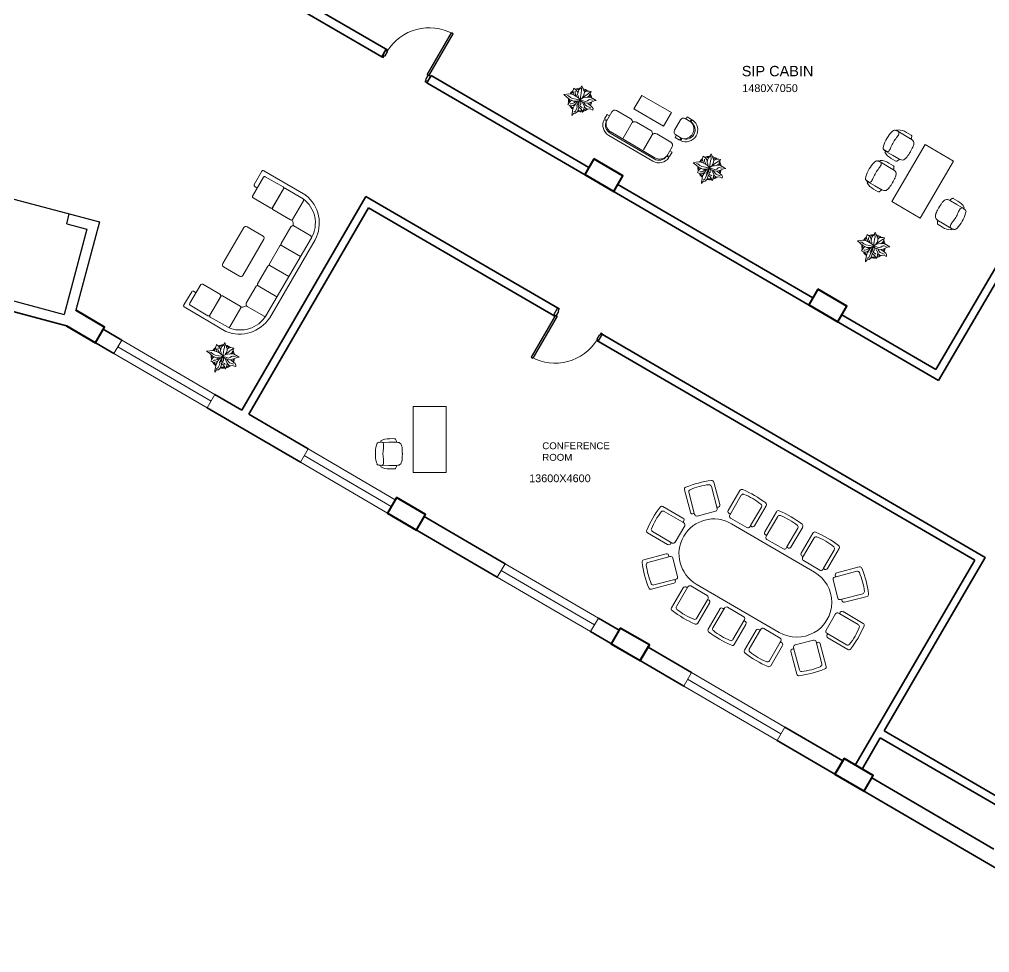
# Model space of a CAD drawing. Header units: millimetres. Extents: x 3079 to 579737, y 1565 to 1161826.
# Drawn here: x 116054 to 134780, y 308113 to 326115 of the extents above; entities that cross this region are included whole.
import ezdxf

# ---------------------------------------------------------------- set-up
doc = ezdxf.new("R2010")
doc.units = ezdxf.units.MM
for name, color, linetype, lineweight in [('1', 7, 'Continuous', 35), ('A_COL', 250, 'Continuous', 40), ('A_ELE1', 250, 'Continuous', 20), ('A_WIN-DOR', 250, 'Continuous', 30), ('IG-Area', 250, 'Continuous', 30), ('SILL', 251, 'Continuous', 18), ('WINDOW', 252, 'Continuous', 15)]:
    doc.layers.add(name, color=color, linetype=linetype, lineweight=lineweight)
doc.layers.add('FURNITURE', color=253, linetype='Continuous', lineweight=5, transparency=0.05)
doc.layers.add('TREES', color=72, linetype='Continuous', lineweight=5, transparency=0.05)
doc.styles.get("Standard").update_dxf_attribs({"font": 'arial.ttf'})

msp = doc.modelspace()

# ---------------------------------------------------------------- linework, layer by layer
for p, q in [((115568, 322748), (117597, 322209)), ((116966, 322170), (117017, 322363)), ((116966, 322170), (117352, 322067)), ((117597, 322209), (117143, 320503)), ((117352, 322067), (116915, 320424)), ((115176, 320887), (116915, 320424))]:
    msp.add_line(p, q)
at = {"layer": '1'}
for p, q in [((121019, 326575), (123052, 325394)), ((121406, 326545), (123163, 325522)), ((123135, 325538), (123052, 325394)), ((133742, 319359), (137298, 325435)), ((133795, 319152), (137428, 325360)), ((123918, 324891), (123999, 325035)), ((123999, 325035), (127046, 323260)), ((123915, 324892), (123915, 324892)), ((123918, 324891), (133795, 319152)), ((127181, 322995), (127181, 322995)), ((127310, 322919), (127311, 322919)), ((127607, 322933), (131366, 320743)), ((120347, 318577), (122742, 322700)), ((122742, 322700), (126469, 320529)), ((120483, 318498), (122792, 322480)), ((122792, 322480), (126389, 320390)), ((113095, 321233), (116961, 320205)), ((131928, 320416), (133742, 319359)), ((116961, 320205), (117877, 319671)), ((117673, 320137), (118028, 319930)), ((127278, 320058), (134697, 315736)), ((127197, 319920), (134492, 315682)), ((119828, 318880), (120347, 318577)), ((119677, 318621), (121477, 317571)), ((120483, 318498), (121628, 317830)), ((130169, 318194), (130169, 318194)), ((123157, 316591), (125277, 315355)), ((123869, 316523), (125428, 315614)), ((132746, 312390), (134697, 315736)), ((134694, 315730), (134697, 315736)), ((132187, 311730), (134492, 315682)), ((134618, 315600), (134618, 315600)), ((127228, 314564), (127627, 314331)), ((127077, 314305), (128877, 313255)), ((128188, 314004), (129028, 313514)), ((130828, 312464), (131946, 311812)), ((132746, 312390), (135317, 310893)), ((130677, 312205), (137693, 308113)), ((132317, 311654), (132670, 312259)), ((132670, 312259), (135242, 310764)), ((132507, 311485), (134862, 310111))]:
    msp.add_line(p, q, dxfattribs=at)
at = {"layer": 'A_COL'}
for points in [[(127141, 323423), (126965, 323121), (127526, 322794), (127702, 323096)], [(131464, 320911), (131288, 320609), (131850, 320281), (132026, 320584)], [(123333, 316893), (123157, 316591), (123718, 316264), (123894, 316566)], [(127652, 314374), (127476, 314072), (128037, 313745), (128214, 314047)], [(131971, 311855), (131795, 311553), (132356, 311226), (132533, 311528)]]:
    msp.add_lwpolyline(points, close=True, dxfattribs=at)
msp.add_lwpolyline([(116961, 320205), (116961, 320205), (117522, 319877), (117698, 320180), (117143, 320503)], dxfattribs=at)
at = {"layer": 'A_ELE1', "transparency": 33554687}
for centre, start, end in [((123967, 324987), 61.5925, 148.1083), ((126390, 320450), 241.5978, 328.1136)]:
    msp.add_arc(centre, 966, start, end, dxfattribs=at)
at = {"layer": 'A_WIN-DOR', "transparency": 33554687}
for p, q in [((123925, 325045), (124394, 325854)), ((123956, 325027), (124426, 325836)), ((123127, 325526), (123051, 325396)), ((123113, 325411), (123159, 325490)), ((123153, 325508), (123126, 325524)), ((123147, 325497), (123153, 325508)), ((123078, 325379), (123101, 325418)), ((123101, 325418), (123113, 325411)), ((123887, 324909), (123910, 324948)), ((123915, 324892), (123887, 324909)), ((123899, 324955), (123944, 325034)), ((123910, 324948), (123899, 324955)), ((123990, 325022), (123915, 324892)), ((123963, 325038), (123979, 325067)), ((123963, 325038), (123990, 325022)), ((126401, 320410), (125931, 319601)), ((126366, 320415), (126442, 320545)), ((126394, 320399), (126366, 320415)), ((126458, 320482), (126412, 320403)), ((126442, 320545), (126469, 320529)), ((126469, 320529), (126447, 320489)), ((126447, 320489), (126458, 320482)), ((126432, 320392), (125963, 319583)), ((126394, 320399), (126378, 320371)), ((127230, 319912), (127306, 320041)), ((127279, 320059), (127256, 320019)), ((127244, 320026), (127198, 319947)), ((127210, 319940), (127204, 319929)), ((127204, 319929), (127231, 319913)), ((127256, 320019), (127244, 320026))]:
    msp.add_line(p, q, dxfattribs=at)
at = {"layer": 'A_WIN-DOR'}
for p, q in [((124426, 325836), (124394, 325854)), ((123050, 325395), (123078, 325379)), ((127307, 320043), (127279, 320059)), ((125931, 319601), (125963, 319583))]:
    msp.add_line(p, q, dxfattribs=at)
at = {"layer": 'A_WIN-DOR', "transparency": 33554687}
for points in [[(123147, 325497), (123159, 325490)], [(123956, 325027), (123925, 325045)], [(126401, 320410), (126432, 320392)], [(127210, 319940), (127198, 319947)]]:
    msp.add_lwpolyline(points, dxfattribs=at)
at = {"layer": 'FURNITURE'}
for p, q in [((127915, 324392), (128065, 324650)), ((128065, 324650), (128638, 324316)), ((127853, 324198), (127579, 324358)), ((128488, 324058), (127915, 324392)), ((127340, 324178), (127383, 324153)), ((127488, 324334), (127383, 324153)), ((128638, 324316), (128488, 324058)), ((129046, 324176), (129020, 324133)), ((127884, 324125), (127709, 323825)), ((128240, 323972), (127963, 324134)), ((132923, 323973), (132899, 323952)), ((133029, 323945), (132955, 323978)), ((132976, 323977), (132963, 323974)), ((133286, 323791), (132976, 323977)), ((133000, 323963), (133011, 323983)), ((128281, 323380), (127431, 323875)), ((127456, 323918), (128306, 323423)), ((127470, 323943), (128321, 323447)), ((128267, 323889), (128098, 323598)), ((128628, 323746), (128354, 323906)), ((128838, 323819), (128813, 323776)), ((133255, 323815), (133132, 323884)), ((133178, 323936), (133265, 323884)), ((133276, 323866), (133273, 323827)), ((128547, 323475), (128652, 323656)), ((132726, 323636), (132733, 323667)), ((132802, 323557), (132737, 323606)), ((132748, 323588), (132744, 323601)), ((132890, 322601), (133533, 323700)), ((134083, 323379), (133533, 323700)), ((128547, 323475), (128590, 323449)), ((133063, 323409), (132748, 323588)), ((132772, 323574), (132761, 323554)), ((132883, 323432), (132971, 323382)), ((133027, 323424), (132906, 323498)), ((132992, 323381), (133025, 323403)), ((132581, 323382), (132558, 323360)), ((132688, 323354), (132613, 323386)), ((132635, 323386), (132621, 323383)), ((132944, 323199), (132635, 323386)), ((132658, 323372), (132670, 323392)), ((132914, 323223), (132790, 323293)), ((132836, 323344), (132923, 323293)), ((132934, 323275), (132931, 323236)), ((133440, 322279), (134083, 323379)), ((120554, 322707), (120763, 323069)), ((120732, 323184), (120585, 322927)), ((121579, 322726), (120769, 323194)), ((120799, 323079), (121142, 322883)), ((132384, 323045), (132391, 323076)), ((120595, 322890), (120644, 322862)), ((121152, 322846), (120938, 322487)), ((120939, 322482), (121152, 322846)), ((120939, 322482), (121152, 322846)), ((121152, 322846), (120943, 322484)), ((121528, 322654), (121189, 322856)), ((132460, 322966), (132396, 323015)), ((132407, 322996), (132403, 323010)), ((132721, 322818), (132407, 322996)), ((132430, 322983), (132419, 322963)), ((132541, 322841), (132629, 322791)), ((132685, 322833), (132564, 322907)), ((120907, 322474), (120564, 322670)), ((132650, 322789), (132683, 322812)), ((134058, 322661), (134026, 322639)), ((134167, 322609), (134079, 322660)), ((121322, 322255), (121537, 322617)), ((132890, 322601), (133440, 322279)), ((133988, 322632), (134302, 322454)), ((134024, 322618), (134145, 322543)), ((134248, 322484), (134313, 322436)), ((134278, 322468), (134290, 322487)), ((120948, 322450), (121287, 322248)), ((134302, 322454), (134306, 322440)), ((134325, 322406), (134317, 322374)), ((121105, 321791), (121293, 322113)), ((121348, 322132), (121680, 321939)), ((133764, 322251), (134074, 322064)), ((133774, 322175), (133777, 322215)), ((133873, 322106), (133785, 322158)), ((133795, 322227), (133919, 322157)), ((134021, 322096), (134095, 322064)), ((134050, 322078), (134039, 322059)), ((134074, 322064), (134088, 322067)), ((134127, 322068), (134151, 322090)), ((121690, 321902), (120811, 320399)), ((120878, 321402), (121078, 321744)), ((121761, 321861), (120885, 320361)), ((121115, 321754), (121479, 321541)), ((120651, 321014), (120851, 321356)), ((121252, 321153), (120888, 321365)), ((119556, 320998), (119342, 320638)), ((119932, 320805), (119592, 321007)), ((120433, 320641), (120624, 320967)), ((120661, 320977), (121025, 320764)), ((119227, 320608), (119379, 320862)), ((119416, 320872), (119464, 320843)), ((119973, 320781), (120315, 320585)), ((119351, 320601), (119690, 320399)), ((119940, 320772), (119727, 320408)), ((119940, 320772), (119727, 320408)), ((119727, 320408), (119936, 320771)), ((119727, 320408), (119941, 320768)), ((120041, 320095), (119236, 320571)), ((120327, 320550), (120117, 320185)), ((120775, 320389), (120449, 320579)), ((120080, 320175), (119737, 320372)), ((123656, 317375), (123656, 318648)), ((123656, 318648), (124292, 318648)), ((124292, 317375), (124292, 318648)), ((123027, 317961), (123027, 317983)), ((123194, 318027), (123296, 318026)), ((123314, 318016), (123331, 317981)), ((122956, 317931), (122946, 317900)), ((123061, 317960), (122981, 317950)), ((122999, 317961), (122989, 317951)), ((123361, 317956), (122999, 317961)), ((123323, 317961), (123181, 317959)), ((122956, 317540), (122946, 317570)), ((123061, 317510), (122981, 317520)), ((122999, 317509), (122989, 317519)), ((123361, 317514), (122999, 317509)), ((123027, 317509), (123027, 317487)), ((123323, 317509), (123181, 317511)), ((123194, 317444), (123296, 317444)), ((123314, 317454), (123331, 317489)), ((124292, 317375), (123656, 317375)), ((128891, 317040), (129005, 316607)), ((129409, 317107), (129521, 316680)), ((129572, 316756), (129458, 317190)), ((129080, 316591), (128974, 316993)), ((129735, 316640), (129961, 317027)), ((129987, 316935), (129764, 316553)), ((128474, 316718), (128861, 316492)), ((130166, 316349), (130375, 316708)), ((130468, 316732), (130242, 316345)), ((128857, 316416), (128498, 316625)), ((129087, 316565), (129080, 316591)), ((129491, 316628), (129138, 316535)), ((129779, 316495), (130095, 316311)), ((130439, 316230), (130665, 316617)), ((130690, 316524), (130468, 316143)), ((128710, 316029), (128895, 316345)), ((128879, 316402), (128857, 316416)), ((131399, 315453), (129797, 316387)), ((130152, 316326), (130166, 316349)), ((130869, 315939), (131079, 316298)), ((131172, 316321), (130946, 315934)), ((128566, 315985), (128178, 316211)), ((128271, 316237), (128653, 316014)), ((131143, 315819), (131369, 316206)), ((131394, 316114), (131171, 315732)), ((130483, 316085), (130799, 315901)), ((130856, 315916), (130869, 315939)), ((131876, 315911), (131650, 315524)), ((128103, 315690), (128536, 315804)), ((128587, 315747), (128185, 315641)), ((128613, 315753), (128587, 315747)), ((128757, 315370), (128664, 315723)), ((131573, 315528), (131783, 315887)), ((131187, 315674), (131502, 315490)), ((131831, 315439), (132265, 315553)), ((131560, 315505), (131573, 315528)), ((132217, 315469), (131790, 315357)), ((128686, 315237), (128252, 315122)), ((128300, 315206), (128727, 315318)), ((128734, 314788), (128957, 315170)), ((129015, 315185), (129331, 315001)), ((129118, 315222), (130720, 314288)), ((131760, 315305), (131853, 314952)), ((128867, 315152), (128641, 314764)), ((131930, 314929), (132332, 315035)), ((132414, 314985), (131981, 314871)), ((129332, 314920), (129123, 314561)), ((129148, 314469), (129374, 314856)), ((129346, 314943), (129332, 314920)), ((131904, 314922), (131930, 314929)), ((129571, 314741), (129345, 314354)), ((129438, 314377), (129661, 314759)), ((129719, 314774), (130034, 314590)), ((131623, 314331), (131807, 314646)), ((131864, 314661), (131887, 314648)), ((131887, 314648), (132246, 314439)), ((132339, 314464), (131952, 314690)), ((130036, 314510), (129827, 314151)), ((129852, 314058), (130078, 314445)), ((130049, 314533), (130036, 314510)), ((130275, 314331), (130049, 313944)), ((130142, 313967), (130365, 314349)), ((130422, 314364), (130738, 314180)), ((132020, 314050), (131638, 314273)), ((130740, 314099), (130530, 313740)), ((130753, 314122), (130740, 314099)), ((131026, 314047), (131379, 314140)), ((131431, 314110), (131437, 314084)), ((131437, 314084), (131543, 313682)), ((131626, 313635), (131512, 314068)), ((131656, 314183), (132043, 313957)), ((130556, 313648), (130782, 314035)), ((130945, 313919), (131059, 313486)), ((131108, 313568), (130996, 313995))]:
    msp.add_line(p, q, dxfattribs=at)
for points in [[(127393, 324170), (127350, 324195), (127400, 324281), (127443, 324256)], [(129003, 324143), (129028, 324186), (128942, 324236), (128917, 324193)], [(128820, 323829), (128795, 323786), (128709, 323836), (128735, 323880)], [(128557, 323492), (128600, 323467), (128650, 323553), (128607, 323578)]]:
    msp.add_lwpolyline(points, dxfattribs=at)
for points in [[(128838, 323819), (128723, 323886, -0.414214), (128699, 323977), (128815, 324176, -0.414214), (128906, 324200), (129020, 324133)], [(129020, 324133, -0.755929), (128838, 323819, -0.755929)]]:
    msp.add_lwpolyline(points, format="xyb", dxfattribs=at)
msp.add_lwpolyline([(119995, 321342), (120305, 321161, 0.414214), (120366, 321177), (120774, 321874, 0.414214), (120758, 321935), (120448, 322116, 0.414214), (120386, 322100), (119979, 321403, 0.414214)], format="xyb", close=True, dxfattribs=at)
for centre, radius, start, end in [((127545, 324300), 66.3, 59.7777, 149.7777), ((127548, 324076), 232, 153.8738, 239.7777), ((127548, 324076), 182, 154.9937, 239.7777), ((127565, 324106), 189, 165.6044, 239.7777), ((127820, 324140), 66.3, 346.3012, 59.7777), ((128915, 323985), 232, 243.8738, 55.6817), ((127930, 324076), 66.3, 59.7777, 133.2543), ((128207, 323915), 66.3, 336.5717, 59.7777), ((128915, 323985), 182, 244.9937, 54.5618), ((132942, 323952), 28.4, 62.3658, 131.5107), ((133019, 323695), 288, 56.6933, 91.6054), ((128320, 323849), 66.3, 59.7777, 142.9838), ((133339, 323503), 628, 134.4735, 164.852), ((133476, 323423), 641, 140.0875, 159.238), ((132741, 324039), 318, 320.0874, 334.2518), ((132986, 323920), 45.2, 334.2505, 40.1242), ((132986, 323920), 45.2, 334.2505, 40.1242), ((133261, 323826), 12.2, 243.5345, 3.0872), ((133258, 323867), 17.9, 356.834, 67.989), ((133244, 323729), 74.1, 352.4516, 55.4714), ((128595, 323689), 66.3, 329.7777, 59.7777), ((132753, 323630), 28.4, 167.8148, 236.9597), ((132579, 323763), 318, 325.0737, 339.2381), ((132316, 324102), 1080, 323.9342, 335.3914), ((133144, 323735), 174, 331.8257, 354.9325), ((128398, 323580), 232, 239.7777, 325.6817), ((128398, 323580), 182, 239.7777, 324.5618), ((128416, 323610), 189, 239.7777, 313.9511), ((133015, 323688), 288, 207.7201, 242.6322), ((132803, 323607), 45.2, 259.2013, 325.075), ((133020, 323414), 12.2, 296.2384, 55.7911), ((133095, 323476), 74.1, 243.8542, 306.8739), ((133041, 323560), 174, 304.3931, 327.4999), ((132998, 322912), 628, 134.4735, 164.852), ((133135, 322832), 641, 140.0875, 159.238), ((132600, 323361), 28.4, 62.3658, 131.5107), ((132399, 323448), 318, 320.0874, 334.2518), ((132678, 323104), 288, 56.6933, 91.6054), ((132644, 323329), 45.2, 334.2505, 40.1242), ((132644, 323329), 45.2, 334.2505, 40.1242), ((132919, 323234), 12.2, 243.5345, 3.0872), ((132917, 323276), 17.9, 356.834, 67.989), ((132983, 323396), 17.9, 231.3365, 302.4915), ((120756, 323171), 26.9, 60.1922, 150.1922), ((120786, 323056), 26.9, 60.1922, 150.1922), ((132412, 323039), 28.4, 167.8148, 236.9597), ((132237, 323172), 318, 325.0737, 339.2381), ((131974, 323511), 1080, 323.9342, 335.3914), ((132902, 323138), 74.1, 352.4516, 55.4714), ((132802, 323144), 174, 331.8257, 354.9325), ((120608, 322913), 26.9, 150.1922, 240.1922), ((121129, 322860), 26.9, 330.1922, 60.1922), ((121175, 322833), 26.9, 59.2138, 149.2138), ((132674, 323097), 288, 207.7201, 242.6322), ((132461, 323016), 45.2, 259.2013, 325.075), ((132700, 322969), 174, 304.3931, 327.4999), ((120577, 322693), 26.9, 150.1922, 240.1922), ((121190, 322188), 576, 330.246, 54.0162), ((121514, 322630), 26.9, 329.2138, 59.2138), ((121153, 322185), 689, 331.9794, 51.8381), ((132641, 322805), 17.9, 231.3365, 302.4915), ((132678, 322822), 12.2, 296.2384, 55.7911), ((132754, 322885), 74.1, 243.8542, 306.8739), ((134068, 322646), 17.9, 51.3365, 122.4915), ((120920, 322497), 26.9, 240.1922, 330.1922), ((120961, 322473), 26.9, 149.2138, 239.2138), ((134734, 321939), 1080, 143.9342, 155.3914), ((134009, 322481), 174, 124.3931, 147.4999), ((133955, 322566), 74.1, 63.8542, 126.8739), ((134030, 322628), 12.2, 116.2384, 235.7911), ((134035, 322353), 288, 27.7201, 62.6322), ((134248, 322434), 45.2, 79.2013, 145.075), ((133906, 322306), 174, 151.8257, 174.9325), ((133807, 322312), 74.1, 172.4516, 235.4714), ((133574, 322618), 641, 320.0875, 339.238), ((133711, 322538), 628, 314.4735, 344.852), ((134471, 322278), 318, 145.0737, 159.2381), ((134297, 322411), 28.4, 347.8148, 56.9597), ((121301, 322271), 26.9, 239.2138, 329.2138), ((121332, 322090), 44.9, 59.703, 149.703), ((121345, 322241), 26.9, 149.2998, 212.2194), ((121245, 322177), 92, 349.4563, 32.2194), ((121362, 322156), 26.9, 169.4563, 239.703), ((133792, 322174), 17.9, 176.834, 247.989), ((133789, 322216), 12.2, 63.5345, 183.0872), ((134031, 322346), 288, 236.6933, 271.6054), ((134065, 322121), 45.2, 154.2505, 220.1242), ((134065, 322121), 45.2, 154.2505, 220.1242), ((134310, 322003), 318, 140.0874, 154.2518), ((121666, 321915), 26.9, 329.703, 59.703), ((134109, 322089), 28.4, 242.3658, 311.5107), ((121101, 321731), 26.9, 59.703, 149.703), ((121128, 321777), 26.9, 149.703, 239.703), ((120874, 321342), 26.9, 59.703, 149.703), ((120901, 321389), 26.9, 149.703, 239.703), ((119579, 320984), 26.9, 59.2138, 149.2138), ((120647, 320954), 26.9, 59.703, 149.703), ((120674, 321000), 26.9, 149.703, 239.703), ((119402, 320849), 26.9, 59.2138, 149.2138), ((119918, 320782), 26.9, 329.2138, 59.2138), ((119959, 320758), 26.9, 60.1922, 150.1922), ((119250, 320594), 26.9, 149.2138, 239.2138), ((119365, 320624), 26.9, 149.2138, 239.2138), ((120472, 320618), 44.9, 149.703, 239.703), ((119704, 320422), 26.9, 239.2138, 329.2138), ((119751, 320395), 26.9, 150.1922, 240.1922), ((120302, 320561), 26.9, 330.1922, 60.1922), ((120350, 320537), 26.9, 87.1865, 150.1062), ((120356, 320656), 92, 267.1865, 309.9497), ((120432, 320564), 26.9, 59.703, 129.9497), ((120304, 320732), 689, 247.5679, 327.4265), ((120320, 320699), 576, 245.3898, 329.16), ((120788, 320412), 26.9, 239.703, 329.703), ((120093, 320199), 26.9, 240.1922, 330.1922), ((123179, 317739), 288, 87.0305, 121.9427), ((123299, 318008), 17.9, 27.1713, 98.3262), ((123322, 317974), 12.2, 273.8717, 33.4244), ((123552, 317735), 628, 164.8107, 195.1893), ((122982, 317922), 28.4, 92.7031, 161.848), ((123036, 317916), 45.2, 4.5877, 70.4615), ((123711, 317735), 641, 170.4247, 189.5753), ((122765, 317895), 318, 350.4246, 4.5891), ((123355, 317882), 74.1, 22.7889, 85.8086), ((123266, 317837), 174, 2.1629, 25.2697), ((122366, 317735), 1080, 354.2714, 5.7286), ((122765, 317575), 318, 355.4109, 9.5754), ((123266, 317634), 174, 334.7303, 357.8371), ((122982, 317548), 28.4, 198.152, 267.2969), ((123179, 317731), 288, 238.0573, 272.9695), ((123036, 317554), 45.2, 289.5385, 355.4123), ((123036, 317554), 45.2, 289.5385, 355.4123), ((123299, 317462), 17.9, 261.6738, 332.8287), ((123322, 317496), 12.2, 326.5756, 86.1283), ((123355, 317588), 74.1, 274.1914, 337.2111), ((128931, 317051), 42.1, 111.9252, 194.748), ((129682, 315186), 2053, 97.5708, 111.9252), ((129015, 317004), 42.1, 113.7449, 194.748), ((129485, 315934), 1211, 95.7512, 113.7449), ((129368, 317097), 42.1, 14.748, 95.7512), ((129417, 317179), 42.1, 14.748, 97.5708), ((129998, 317006), 42.1, 66.9252, 149.748), ((129210, 315156), 2053, 52.5708, 66.9252), ((130023, 316914), 42.1, 68.7449, 149.748), ((129599, 315824), 1211, 50.7512, 68.7449), ((130050, 315459), 2053, 142.5708, 156.9252), ((128453, 316682), 42.1, 59.748, 142.5708), ((129481, 316669), 42.1, 284.748, 14.748), ((129531, 316777), 73.8, 257.0907, 270.2782), ((129531, 316746), 42.1, 270.2782, 14.748), ((130339, 316729), 42.1, 329.748, 50.7512), ((130432, 316753), 42.1, 329.748, 52.5708), ((129381, 315849), 1211, 140.7512, 158.7449), ((128476, 316589), 42.1, 59.748, 140.7512), ((129458, 315805), 674, 59.748, 239.748), ((128840, 316456), 42.1, 315.2782, 59.748), ((129045, 316618), 42.1, 194.748, 299.2178), ((129030, 316645), 73.8, 299.2178, 312.4053), ((129127, 316576), 42.1, 194.748, 284.748), ((129772, 316619), 42.1, 149.748, 254.2178), ((129800, 316532), 42.1, 149.748, 239.748), ((129780, 316649), 73.8, 254.2178, 267.4053), ((130701, 316596), 42.1, 66.9252, 149.748), ((130727, 316503), 42.1, 68.7449, 149.748), ((129913, 314746), 2053, 52.5708, 66.9252), ((130303, 315414), 1211, 50.7512, 68.7449), ((128292, 316273), 42.1, 158.7449, 239.748), ((128817, 316478), 73.8, 302.0907, 315.2782), ((128858, 316366), 42.1, 329.748, 59.748), ((130116, 316348), 42.1, 239.748, 329.748), ((130228, 316388), 73.8, 212.0907, 225.2782), ((130206, 316366), 42.1, 225.2782, 329.748), ((131043, 316319), 42.1, 329.748, 50.7512), ((131135, 316343), 42.1, 329.748, 52.5708), ((128200, 316248), 42.1, 156.9252, 239.748), ((130476, 316209), 42.1, 149.748, 254.2178), ((130504, 316121), 42.1, 149.748, 239.748), ((130484, 316239), 73.8, 254.2178, 267.4053), ((131405, 316185), 42.1, 66.9252, 149.748), ((131431, 316093), 42.1, 68.7449, 149.748), ((130617, 314335), 2053, 52.5708, 66.9252), ((131007, 315004), 1211, 50.7512, 68.7449), ((128587, 316022), 42.1, 239.748, 344.2178), ((128556, 316030), 73.8, 344.2178, 357.4053), ((128674, 316050), 42.1, 239.748, 329.748), ((130820, 315937), 42.1, 239.748, 329.748), ((130932, 315978), 73.8, 212.0907, 225.2782), ((130910, 315955), 42.1, 225.2782, 329.748), ((131746, 315909), 42.1, 329.748, 50.7512), ((131839, 315932), 42.1, 329.748, 52.5708), ((128547, 315763), 42.1, 0.2782, 104.748), ((128516, 315763), 73.8, 347.0907, 0.2782), ((128624, 315713), 42.1, 14.748, 104.748), ((131179, 315798), 42.1, 149.748, 254.2178), ((131208, 315711), 42.1, 149.748, 239.748), ((131188, 315829), 73.8, 254.2178, 267.4053), ((128114, 315649), 42.1, 104.748, 187.5708), ((130107, 315914), 2053, 187.5708, 201.9252), ((128196, 315600), 42.1, 104.748, 185.7512), ((129359, 315717), 1211, 185.7512, 203.7449), ((132275, 315512), 42.1, 21.9252, 104.748), ((128717, 315359), 42.1, 284.748, 14.748), ((131059, 314871), 674, 239.748, 59.748), ((131524, 315527), 42.1, 239.748, 329.748), ((131636, 315567), 73.8, 212.0907, 225.2782), ((131613, 315545), 42.1, 225.2782, 329.748), ((131800, 315316), 42.1, 104.748, 194.748), ((131842, 315398), 42.1, 104.748, 209.2178), ((131870, 315413), 73.8, 209.2178, 222.4053), ((132228, 315429), 42.1, 23.7449, 104.748), ((131158, 314958), 1211, 5.7512, 23.7449), ((130410, 314761), 2053, 7.5708, 21.9252), ((128289, 315246), 42.1, 203.7449, 284.748), ((128675, 315277), 42.1, 284.748, 29.2178), ((128647, 315262), 73.8, 29.2178, 42.4053), ((128904, 315130), 42.1, 45.2782, 149.748), ((128994, 315149), 42.1, 59.748, 149.748), ((128242, 315163), 42.1, 201.9252, 284.748), ((128881, 315108), 73.8, 32.0907, 45.2782), ((129309, 314964), 42.1, 329.748, 59.748), ((132321, 315075), 42.1, 284.748, 5.7512), ((132403, 315026), 42.1, 284.748, 7.5708), ((128771, 314767), 42.1, 149.748, 230.7512), ((129329, 314847), 73.8, 74.2178, 87.4053), ((129338, 314877), 42.1, 329.748, 74.2178), ((131893, 314963), 42.1, 194.748, 284.748), ((132002, 314912), 73.8, 167.0907, 180.2782), ((131970, 314912), 42.1, 180.2782, 284.748), ((128678, 314743), 42.1, 149.748, 232.5708), ((129900, 316340), 2053, 232.5708, 246.9252), ((129510, 315672), 1211, 230.7512, 248.7449), ((129607, 314720), 42.1, 45.2782, 149.748), ((129585, 314697), 73.8, 32.0907, 45.2782), ((129697, 314738), 42.1, 59.748, 149.748), ((131843, 314625), 42.1, 59.748, 149.748), ((131961, 314645), 73.8, 164.2178, 177.4053), ((131930, 314653), 42.1, 59.748, 164.2178), ((129087, 314582), 42.1, 248.7449, 329.748), ((129112, 314490), 42.1, 246.9252, 329.748), ((130013, 314554), 42.1, 329.748, 59.748), ((130033, 314436), 73.8, 74.2178, 87.4053), ((130041, 314467), 42.1, 329.748, 74.2178), ((132225, 314402), 42.1, 338.7449, 59.748), ((132317, 314428), 42.1, 336.9252, 59.748), ((129382, 314333), 42.1, 149.748, 232.5708), ((130604, 315930), 2053, 232.5708, 246.9252), ((129475, 314356), 42.1, 149.748, 230.7512), ((130214, 315261), 1211, 230.7512, 248.7449), ((130311, 314309), 42.1, 45.2782, 149.748), ((130289, 314287), 73.8, 32.0907, 45.2782), ((130401, 314328), 42.1, 59.748, 149.748), ((131659, 314309), 42.1, 149.748, 239.748), ((131677, 314219), 42.1, 135.2782, 239.748), ((131700, 314197), 73.8, 122.0907, 135.2782), ((131136, 314826), 1211, 320.7512, 338.7449), ((130467, 315216), 2053, 322.5708, 336.9252), ((129790, 314172), 42.1, 248.7449, 329.748), ((129816, 314080), 42.1, 246.9252, 329.748), ((130717, 314143), 42.1, 329.748, 59.748), ((130737, 314026), 73.8, 74.2178, 87.4053), ((130745, 314056), 42.1, 329.748, 74.2178), ((131036, 314006), 42.1, 104.748, 194.748), ((131390, 314099), 42.1, 14.748, 104.748), ((131487, 314030), 73.8, 119.2178, 132.4053), ((131472, 314058), 42.1, 14.748, 119.2178), ((132041, 314087), 42.1, 239.748, 320.7512), ((130085, 313922), 42.1, 149.748, 232.5708), ((131308, 315519), 2053, 232.5708, 246.9252), ((130178, 313946), 42.1, 149.748, 230.7512), ((130918, 314851), 1211, 230.7512, 248.7449), ((130986, 313930), 42.1, 90.2782, 194.748), ((130986, 313898), 73.8, 77.0907, 90.2782), ((132064, 313994), 42.1, 239.748, 322.5708), ((130494, 313762), 42.1, 248.7449, 329.748), ((131502, 313672), 42.1, 293.7449, 14.748), ((130519, 313669), 42.1, 246.9252, 329.748), ((131100, 313496), 42.1, 194.748, 277.5708), ((130835, 315490), 2053, 277.5708, 291.9252), ((131149, 313579), 42.1, 194.748, 275.7512), ((131032, 314741), 1211, 275.7512, 293.7449), ((131586, 313624), 42.1, 291.9252, 14.748)]:
    msp.add_arc(centre, radius, start, end, dxfattribs=at)
for p in [(133248, 323557), (132906, 322966), (133803, 322485), (123446, 317735)]:
    msp.add_point(p, dxfattribs=at)
at = {"layer": 'SILL'}
for p, q in [((119828, 318880), (118028, 319930)), ((117877, 319671), (119677, 318621)), ((121628, 317830), (123308, 316850)), ((121477, 317571), (123157, 316591)), ((125428, 315614), (127228, 314564)), ((125277, 315355), (127077, 314305)), ((129028, 313514), (130828, 312464)), ((130677, 312205), (128877, 313255))]:
    msp.add_line(p, q, dxfattribs=at)
at = {"layer": 'TREES'}
for p, q in [((126747, 324770), (126735, 324735)), ((126735, 324735), (126750, 324699)), ((126752, 324790), (126747, 324770)), ((126796, 324757), (126752, 324790)), ((126779, 324693), (126781, 324729)), ((126823, 324717), (126796, 324757)), ((126831, 324692), (126823, 324717)), ((126836, 324713), (126828, 324668)), ((126854, 324756), (126836, 324713)), ((126885, 324787), (126854, 324756)), ((126910, 324834), (126885, 324787)), ((126894, 324698), (126905, 324734)), ((126905, 324734), (126901, 324794)), ((126928, 324790), (126910, 324834)), ((126945, 324744), (126928, 324790)), ((126960, 324709), (126945, 324744)), ((126981, 324725), (126961, 324708)), ((127031, 324733), (126981, 324725)), ((127053, 324731), (127031, 324733)), ((127088, 324725), (127053, 324731)), ((127075, 324691), (127088, 324725)), ((126562, 324664), (126620, 324671)), ((126614, 324624), (126562, 324664)), ((126666, 324576), (126614, 324624)), ((126620, 324671), (126660, 324678)), ((126649, 324640), (126625, 324647)), ((126689, 324608), (126649, 324640)), ((126660, 324678), (126716, 324670)), ((126747, 324538), (126666, 324576)), ((126666, 324510), (126682, 324534)), ((126682, 324534), (126714, 324555)), ((126729, 324589), (126689, 324608)), ((126716, 324670), (126762, 324654)), ((126798, 324577), (126729, 324589)), ((126825, 324539), (126747, 324538)), ((126750, 324699), (126761, 324655)), ((126762, 324654), (126815, 324624)), ((126764, 324506), (126796, 324539)), ((126790, 324665), (126779, 324693)), ((126807, 324633), (126790, 324665)), ((126881, 324560), (126798, 324577)), ((126805, 324511), (126834, 324542)), ((126815, 324624), (126853, 324594)), ((126885, 324559), (126825, 324539)), ((126828, 324668), (126841, 324638)), ((126868, 324551), (126835, 324496)), ((126841, 324638), (126844, 324606)), ((126844, 324606), (126851, 324598)), ((126853, 324594), (126885, 324559)), ((126856, 324519), (126871, 324554)), ((126871, 324554), (126877, 324552)), ((126876, 324557), (126897, 324534)), ((126877, 324552), (126890, 324521)), ((126882, 324572), (126880, 324557)), ((126880, 324557), (126932, 324547)), ((126881, 324613), (126890, 324647)), ((126885, 324568), (126881, 324613)), ((126929, 324603), (126882, 324572)), ((126890, 324647), (126894, 324698)), ((126897, 324534), (126965, 324507)), ((126914, 324528), (126936, 324487)), ((126919, 324599), (126942, 324637)), ((126992, 324652), (126926, 324609)), ((126974, 324606), (126929, 324603)), ((126932, 324547), (126977, 324532)), ((126942, 324637), (126955, 324676)), ((126955, 324676), (126960, 324709)), ((127020, 324614), (126974, 324606)), ((126977, 324532), (127018, 324541)), ((127012, 324668), (126992, 324652)), ((127005, 324608), (127047, 324633)), ((127067, 324708), (127012, 324668)), ((127018, 324541), (127042, 324561)), ((127077, 324613), (127020, 324614)), ((127042, 324561), (127065, 324569)), ((127047, 324633), (127065, 324663)), ((127065, 324663), (127075, 324691)), ((127065, 324569), (127082, 324566)), ((127155, 324569), (127077, 324613)), ((127082, 324566), (127119, 324559)), ((127087, 324517), (127147, 324543)), ((127147, 324543), (127188, 324550)), ((127188, 324550), (127155, 324569)), ((126642, 324472), (126666, 324510)), ((126667, 324462), (126642, 324472)), ((126696, 324448), (126667, 324462)), ((126687, 324486), (126704, 324489)), ((126745, 324455), (126696, 324448)), ((126704, 324489), (126734, 324490)), ((126721, 324291), (126732, 324352)), ((126732, 324352), (126743, 324412)), ((126734, 324490), (126764, 324506)), ((126743, 324412), (126764, 324448)), ((126776, 324471), (126745, 324455)), ((126786, 324346), (126752, 324323)), ((126764, 324448), (126784, 324482)), ((126784, 324482), (126805, 324511)), ((126810, 324400), (126786, 324346)), ((126817, 324420), (126810, 324400)), ((126835, 324496), (126812, 324452)), ((126812, 324452), (126817, 324420)), ((126845, 324387), (126824, 324337)), ((126837, 324460), (126854, 324491)), ((126851, 324423), (126837, 324460)), ((126855, 324427), (126845, 324387)), ((126887, 324391), (126851, 324423)), ((126854, 324491), (126856, 324519)), ((126889, 324483), (126868, 324459)), ((126868, 324459), (126878, 324439)), ((126878, 324439), (126904, 324423)), ((126915, 324355), (126887, 324391)), ((126890, 324521), (126889, 324483)), ((126904, 324423), (126918, 324407)), ((126924, 324316), (126915, 324355)), ((126937, 324351), (126924, 324316)), ((126936, 324487), (126958, 324441)), ((126950, 324388), (126937, 324351)), ((126969, 324476), (126948, 324516)), ((126958, 324441), (126950, 324388)), ((126956, 324436), (126971, 324411)), ((126965, 324507), (127009, 324497)), ((127003, 324442), (126969, 324476)), ((126971, 324411), (126998, 324388)), ((126998, 324388), (127028, 324383)), ((127032, 324431), (127003, 324442)), ((127009, 324497), (127052, 324507)), ((127040, 324482), (127025, 324495)), ((127028, 324383), (127057, 324389)), ((127084, 324412), (127032, 324431)), ((127078, 324454), (127040, 324482)), ((127052, 324507), (127087, 324517)), ((127057, 324389), (127082, 324384)), ((127112, 324425), (127078, 324454)), ((127082, 324384), (127116, 324369)), ((127128, 324395), (127112, 324425)), ((127116, 324369), (127123, 324367)), ((127123, 324367), (127128, 324395)), ((126718, 324260), (126721, 324291)), ((126732, 324281), (126718, 324260)), ((126752, 324302), (126732, 324281)), ((126789, 324306), (126752, 324302)), ((126824, 324337), (126789, 324306)), ((129246, 323457), (129233, 323422)), ((129233, 323422), (129248, 323386)), ((129250, 323478), (129246, 323457)), ((129295, 323444), (129250, 323478)), ((129277, 323381), (129279, 323417)), ((129321, 323405), (129295, 323444)), ((129329, 323379), (129321, 323405)), ((129352, 323444), (129334, 323400)), ((129383, 323475), (129352, 323444)), ((129408, 323522), (129383, 323475)), ((129392, 323385), (129403, 323421)), ((129403, 323421), (129400, 323481)), ((129426, 323477), (129408, 323522)), ((129443, 323432), (129426, 323477)), ((129458, 323396), (129443, 323432)), ((129480, 323412), (129460, 323396)), ((129529, 323421), (129480, 323412)), ((129551, 323418), (129529, 323421)), ((129587, 323413), (129551, 323418)), ((129573, 323379), (129587, 323413)), ((129060, 323351), (129118, 323359)), ((129112, 323311), (129060, 323351)), ((129164, 323264), (129112, 323311)), ((129118, 323359), (129158, 323365)), ((129147, 323328), (129123, 323335)), ((129187, 323296), (129147, 323328)), ((129158, 323365), (129214, 323358)), ((129245, 323225), (129164, 323264)), ((129164, 323198), (129180, 323222)), ((129180, 323222), (129213, 323243)), ((129227, 323277), (129187, 323296)), ((129214, 323358), (129260, 323341)), ((129296, 323265), (129227, 323277)), ((129323, 323226), (129245, 323225)), ((129248, 323386), (129260, 323343)), ((129260, 323341), (129313, 323312)), ((129262, 323194), (129294, 323227)), ((129288, 323352), (129277, 323381)), ((129305, 323321), (129288, 323352)), ((129380, 323247), (129296, 323265)), ((129303, 323199), (129332, 323230)), ((129313, 323312), (129351, 323281)), ((129383, 323247), (129323, 323226)), ((129334, 323400), (129326, 323355)), ((129326, 323355), (129339, 323325)), ((129366, 323238), (129333, 323184)), ((129339, 323325), (129343, 323293)), ((129343, 323293), (129349, 323285)), ((129351, 323281), (129383, 323247)), ((129354, 323207), (129369, 323242)), ((129369, 323242), (129375, 323240)), ((129374, 323245), (129395, 323221)), ((129375, 323240), (129388, 323208)), ((129380, 323260), (129378, 323244)), ((129378, 323244), (129430, 323235)), ((129379, 323300), (129388, 323335)), ((129383, 323256), (129379, 323300)), ((129427, 323291), (129380, 323260)), ((129388, 323335), (129392, 323385)), ((129395, 323221), (129464, 323194)), ((129412, 323216), (129434, 323175)), ((129417, 323287), (129440, 323324)), ((129490, 323339), (129424, 323296)), ((129472, 323293), (129427, 323291)), ((129430, 323235), (129476, 323220)), ((129440, 323324), (129453, 323363)), ((129453, 323363), (129458, 323396)), ((129518, 323302), (129472, 323293)), ((129476, 323220), (129516, 323229)), ((129510, 323356), (129490, 323339)), ((129504, 323296), (129545, 323321)), ((129565, 323396), (129510, 323356)), ((129516, 323229), (129541, 323249)), ((129575, 323301), (129518, 323302)), ((129541, 323249), (129564, 323257)), ((129545, 323321), (129563, 323350)), ((129563, 323350), (129573, 323379)), ((129564, 323257), (129580, 323254)), ((129653, 323257), (129575, 323301)), ((129580, 323254), (129617, 323247)), ((129585, 323204), (129645, 323231)), ((129645, 323231), (129686, 323238)), ((129686, 323238), (129653, 323257)), ((129140, 323160), (129164, 323198)), ((129165, 323150), (129140, 323160)), ((129194, 323136), (129165, 323150)), ((129185, 323174), (129202, 323177)), ((129244, 323143), (129194, 323136)), ((129202, 323177), (129233, 323177)), ((129219, 322978), (129230, 323040)), ((129230, 323040), (129241, 323100)), ((129233, 323177), (129262, 323194)), ((129241, 323100), (129262, 323136)), ((129274, 323159), (129244, 323143)), ((129284, 323034), (129250, 323011)), ((129262, 323136), (129282, 323170)), ((129282, 323170), (129303, 323199)), ((129308, 323088), (129284, 323034)), ((129315, 323108), (129308, 323088)), ((129333, 323184), (129310, 323139)), ((129310, 323139), (129315, 323108)), ((129343, 323075), (129322, 323024)), ((129335, 323147), (129352, 323178)), ((129350, 323111), (129335, 323147)), ((129353, 323114), (129343, 323075)), ((129385, 323079), (129350, 323111)), ((129352, 323178), (129354, 323207)), ((129387, 323171), (129366, 323146)), ((129366, 323146), (129376, 323126)), ((129376, 323126), (129402, 323111)), ((129413, 323042), (129385, 323079)), ((129388, 323208), (129387, 323171)), ((129402, 323111), (129416, 323094)), ((129422, 323003), (129413, 323042)), ((129435, 323038), (129422, 323003)), ((129434, 323175), (129457, 323129)), ((129448, 323076), (129435, 323038)), ((129467, 323164), (129446, 323203)), ((129457, 323129), (129448, 323076)), ((129455, 323123), (129469, 323099)), ((129464, 323194), (129507, 323184)), ((129501, 323130), (129467, 323164)), ((129469, 323099), (129497, 323076)), ((129497, 323076), (129526, 323070)), ((129530, 323119), (129501, 323130)), ((129507, 323184), (129550, 323195)), ((129538, 323169), (129523, 323182)), ((129526, 323070), (129555, 323077)), ((129583, 323099), (129530, 323119)), ((129576, 323142), (129538, 323169)), ((129550, 323195), (129585, 323204)), ((129555, 323077), (129580, 323071)), ((129610, 323113), (129576, 323142)), ((129580, 323071), (129614, 323057)), ((129626, 323082), (129610, 323113)), ((129614, 323057), (129621, 323054)), ((129621, 323054), (129626, 323082)), ((129216, 322947), (129219, 322978)), ((129230, 322969), (129216, 322947)), ((129251, 322990), (129230, 322969)), ((129287, 322994), (129251, 322990)), ((129322, 323024), (129287, 322994)), ((132412, 321947), (132400, 321912)), ((132400, 321912), (132415, 321876)), ((132417, 321967), (132412, 321947)), ((132461, 321934), (132417, 321967)), ((132444, 321870), (132445, 321907)), ((132488, 321895), (132461, 321934)), ((132519, 321933), (132501, 321890)), ((132550, 321965), (132519, 321933)), ((132574, 322011), (132550, 321965)), ((132558, 321875), (132569, 321911)), ((132569, 321911), (132566, 321971)), ((132592, 321967), (132574, 322011)), ((132610, 321921), (132592, 321967)), ((132624, 321886), (132610, 321921)), ((132695, 321910), (132646, 321902)), ((132718, 321908), (132695, 321910)), ((132753, 321902), (132718, 321908)), ((132227, 321841), (132285, 321848)), ((132279, 321801), (132227, 321841)), ((132331, 321754), (132279, 321801)), ((132285, 321848), (132324, 321855)), ((132314, 321817), (132290, 321824)), ((132354, 321786), (132314, 321817)), ((132324, 321855), (132381, 321848)), ((132411, 321715), (132331, 321754)), ((132347, 321711), (132379, 321732)), ((132393, 321767), (132354, 321786)), ((132381, 321848), (132427, 321831)), ((132463, 321755), (132393, 321767)), ((132490, 321716), (132411, 321715)), ((132415, 321876), (132426, 321833)), ((132427, 321831), (132480, 321801)), ((132429, 321684), (132461, 321716)), ((132454, 321842), (132444, 321870)), ((132472, 321810), (132454, 321842)), ((132546, 321737), (132463, 321755)), ((132470, 321688), (132499, 321719)), ((132480, 321801), (132518, 321771)), ((132495, 321869), (132488, 321895)), ((132550, 321736), (132490, 321716)), ((132501, 321890), (132493, 321845)), ((132493, 321845), (132505, 321815)), ((132533, 321728), (132499, 321674)), ((132505, 321815), (132509, 321783)), ((132509, 321783), (132516, 321775)), ((132518, 321771), (132550, 321736)), ((132521, 321696), (132536, 321732)), ((132536, 321732), (132542, 321730)), ((132541, 321735), (132562, 321711)), ((132542, 321730), (132555, 321698)), ((132547, 321750), (132544, 321734)), ((132544, 321734), (132597, 321725)), ((132546, 321790), (132555, 321824)), ((132550, 321745), (132546, 321790)), ((132594, 321780), (132547, 321750)), ((132555, 321824), (132558, 321875)), ((132583, 321776), (132607, 321814)), ((132657, 321829), (132590, 321786)), ((132638, 321783), (132594, 321780)), ((132597, 321725), (132642, 321710)), ((132607, 321814), (132620, 321853)), ((132620, 321853), (132624, 321886)), ((132646, 321902), (132626, 321885)), ((132684, 321791), (132638, 321783)), ((132642, 321710), (132683, 321719)), ((132677, 321846), (132657, 321829)), ((132670, 321785), (132712, 321811)), ((132731, 321885), (132677, 321846)), ((132683, 321719), (132707, 321738)), ((132742, 321791), (132684, 321791)), ((132707, 321738), (132730, 321746)), ((132712, 321811), (132730, 321840)), ((132730, 321840), (132739, 321869)), ((132730, 321746), (132747, 321744)), ((132739, 321869), (132753, 321902)), ((132820, 321747), (132742, 321791)), ((132747, 321744), (132784, 321736)), ((132752, 321694), (132811, 321720)), ((132811, 321720), (132852, 321728)), ((132852, 321728), (132820, 321747)), ((132307, 321650), (132330, 321687)), ((132332, 321639), (132307, 321650)), ((132330, 321687), (132347, 321711)), ((132361, 321625), (132332, 321639)), ((132352, 321663), (132369, 321666)), ((132410, 321632), (132361, 321625)), ((132369, 321666), (132399, 321667)), ((132385, 321468), (132397, 321529)), ((132397, 321529), (132408, 321589)), ((132399, 321667), (132429, 321684)), ((132408, 321589), (132429, 321625)), ((132441, 321648), (132410, 321632)), ((132429, 321625), (132449, 321659)), ((132449, 321659), (132470, 321688)), ((132475, 321578), (132450, 321524)), ((132482, 321597), (132475, 321578)), ((132499, 321674), (132476, 321629)), ((132476, 321629), (132482, 321597)), ((132509, 321564), (132489, 321514)), ((132502, 321637), (132519, 321668)), ((132516, 321600), (132502, 321637)), ((132520, 321604), (132509, 321564)), ((132551, 321568), (132516, 321600)), ((132519, 321668), (132521, 321696)), ((132554, 321660), (132533, 321636)), ((132533, 321636), (132542, 321616)), ((132542, 321616), (132569, 321601)), ((132580, 321532), (132551, 321568)), ((132555, 321698), (132554, 321660)), ((132562, 321711), (132630, 321684)), ((132569, 321601), (132583, 321584)), ((132579, 321705), (132600, 321664)), ((132588, 321493), (132580, 321532)), ((132600, 321664), (132623, 321619)), ((132615, 321565), (132602, 321528)), ((132634, 321654), (132613, 321693)), ((132623, 321619), (132615, 321565)), ((132621, 321613), (132636, 321589)), ((132630, 321684), (132674, 321674)), ((132668, 321620), (132634, 321654)), ((132636, 321589), (132663, 321566)), ((132663, 321566), (132692, 321560)), ((132697, 321608), (132668, 321620)), ((132674, 321674), (132717, 321684)), ((132705, 321659), (132690, 321672)), ((132692, 321560), (132722, 321567)), ((132749, 321589), (132697, 321608)), ((132743, 321631), (132705, 321659)), ((132717, 321684), (132752, 321694)), ((132722, 321567), (132747, 321561)), ((132777, 321603), (132743, 321631)), ((132747, 321561), (132781, 321546)), ((132793, 321572), (132777, 321603)), ((132781, 321546), (132788, 321544)), ((132788, 321544), (132793, 321572)), ((132383, 321437), (132385, 321468)), ((132397, 321459), (132383, 321437)), ((132417, 321479), (132397, 321459)), ((132450, 321524), (132417, 321501)), ((132454, 321483), (132417, 321479)), ((132489, 321514), (132454, 321483)), ((132602, 321528), (132588, 321493)), ((120016, 319885), (119991, 319838)), ((120011, 319784), (120008, 319844)), ((120034, 319840), (120016, 319885)), ((119668, 319715), (119726, 319722)), ((119720, 319675), (119668, 319715)), ((119772, 319627), (119720, 319675)), ((119726, 319722), (119766, 319729)), ((119755, 319691), (119731, 319698)), ((119795, 319659), (119755, 319691)), ((119766, 319729), (119822, 319721)), ((119834, 319640), (119795, 319659)), ((119822, 319721), (119868, 319704)), ((119854, 319821), (119841, 319785)), ((119841, 319785), (119856, 319750)), ((119858, 319841), (119854, 319821)), ((119856, 319750), (119867, 319706)), ((119903, 319808), (119858, 319841)), ((119868, 319704), (119921, 319675)), ((119885, 319744), (119887, 319780)), ((119895, 319715), (119885, 319744)), ((119913, 319684), (119895, 319715)), ((119929, 319768), (119903, 319808)), ((119921, 319675), (119959, 319644)), ((119937, 319742), (119929, 319768)), ((119942, 319763), (119934, 319718)), ((119934, 319718), (119946, 319688)), ((119960, 319807), (119942, 319763)), ((119946, 319688), (119950, 319656)), ((119950, 319656), (119957, 319648)), ((119991, 319838), (119960, 319807)), ((119987, 319663), (119996, 319698)), ((119991, 319619), (119987, 319663)), ((119996, 319698), (120000, 319748)), ((120000, 319748), (120011, 319784)), ((120024, 319650), (120048, 319687)), ((120098, 319702), (120032, 319659)), ((120051, 319795), (120034, 319840)), ((120079, 319656), (120035, 319653)), ((120048, 319687), (120061, 319726)), ((120066, 319759), (120051, 319795)), ((120061, 319726), (120066, 319759)), ((120087, 319775), (120067, 319759)), ((120125, 319665), (120079, 319656)), ((120137, 319784), (120087, 319775)), ((120118, 319719), (120098, 319702)), ((120111, 319659), (120153, 319684)), ((120173, 319758), (120118, 319719)), ((120183, 319664), (120125, 319665)), ((120159, 319781), (120137, 319784)), ((120153, 319684), (120171, 319713)), ((120194, 319775), (120159, 319781)), ((120171, 319713), (120180, 319742)), ((120180, 319742), (120194, 319775)), ((120261, 319620), (120183, 319664)), ((119748, 319523), (119771, 319561)), ((119773, 319513), (119748, 319523)), ((119771, 319561), (119788, 319585)), ((119852, 319589), (119772, 319627)), ((119802, 319499), (119773, 319513)), ((119788, 319585), (119820, 319606)), ((119793, 319537), (119810, 319540)), ((119851, 319506), (119802, 319499)), ((119810, 319540), (119840, 319540)), ((119904, 319628), (119834, 319640)), ((119840, 319540), (119870, 319557)), ((119849, 319463), (119870, 319499)), ((119882, 319522), (119851, 319506)), ((119931, 319589), (119852, 319589)), ((119870, 319557), (119901, 319590)), ((119870, 319499), (119889, 319533)), ((119889, 319533), (119910, 319562)), ((119987, 319610), (119904, 319628)), ((119910, 319562), (119940, 319593)), ((119923, 319471), (119915, 319451)), ((119940, 319547), (119917, 319503)), ((119917, 319503), (119923, 319471)), ((119991, 319610), (119931, 319589)), ((119974, 319602), (119940, 319547)), ((119943, 319510), (119960, 319542)), ((119957, 319474), (119943, 319510)), ((119961, 319477), (119950, 319438)), ((119992, 319442), (119957, 319474)), ((119959, 319644), (119991, 319610)), ((119960, 319542), (119962, 319570)), ((119962, 319570), (119977, 319605)), ((119995, 319534), (119973, 319509)), ((119973, 319509), (119983, 319489)), ((119977, 319605), (119983, 319603)), ((119982, 319608), (120003, 319584)), ((119983, 319603), (119996, 319572)), ((119983, 319489), (120010, 319474)), ((119988, 319623), (119985, 319607)), ((119985, 319607), (120038, 319598)), ((120035, 319653), (119988, 319623)), ((119996, 319572), (119995, 319534)), ((120003, 319584), (120071, 319557)), ((120010, 319474), (120024, 319457)), ((120020, 319579), (120041, 319538)), ((120038, 319598), (120083, 319583)), ((120041, 319538), (120064, 319492)), ((120074, 319527), (120053, 319566)), ((120064, 319492), (120055, 319439)), ((120062, 319486), (120076, 319462)), ((120071, 319557), (120115, 319547)), ((120109, 319493), (120074, 319527)), ((120083, 319583), (120124, 319592)), ((120137, 319482), (120109, 319493)), ((120115, 319547), (120158, 319558)), ((120124, 319592), (120148, 319612)), ((120146, 319532), (120131, 319545)), ((120190, 319462), (120137, 319482)), ((120183, 319504), (120146, 319532)), ((120148, 319612), (120171, 319619)), ((120158, 319558), (120193, 319567)), ((120171, 319619), (120188, 319617)), ((120218, 319476), (120183, 319504)), ((120188, 319617), (120225, 319609)), ((120193, 319567), (120252, 319593)), ((120234, 319445), (120218, 319476)), ((120252, 319593), (120293, 319600)), ((120293, 319600), (120261, 319620)), ((119823, 319311), (119826, 319342)), ((119837, 319332), (119823, 319311)), ((119826, 319342), (119838, 319403)), ((119858, 319353), (119837, 319332)), ((119838, 319403), (119849, 319463)), ((119891, 319397), (119858, 319374)), ((119894, 319357), (119858, 319353)), ((119915, 319451), (119891, 319397)), ((119929, 319388), (119894, 319357)), ((119950, 319438), (119929, 319388)), ((120021, 319405), (119992, 319442)), ((120029, 319366), (120021, 319405)), ((120042, 319401), (120029, 319366)), ((120055, 319439), (120042, 319401)), ((120076, 319462), (120104, 319439)), ((120104, 319439), (120133, 319433)), ((120133, 319433), (120163, 319440)), ((120163, 319440), (120188, 319434)), ((120188, 319434), (120222, 319419)), ((120222, 319419), (120229, 319417)), ((120229, 319417), (120234, 319445))]:
    msp.add_line(p, q, dxfattribs=at)
for centre, radius, start, end in [((126876, 324560), 226, 128.3629, 149.521), ((126876, 324560), 207, 130.4326, 147.2825), ((126876, 324560), 226, 88.1222, 114.2309), ((126876, 324560), 207, 93.1635, 111.8523), ((126876, 324560), 226, 49.4805, 75.9048), ((126876, 324560), 207, 53.9653, 72.1795), ((126876, 324560), 226, 172.7536, 195.624), ((126876, 324560), 207, 176.0529, 190.9116), ((126876, 324560), 207, 14.8602, 27.279), ((126876, 324560), 226, 10.4373, 31.116), ((126876, 324560), 226, 206.733, 232.0718), ((126876, 324560), 207, 212.4666, 229.3113), ((126876, 324560), 226, 256.8997, 280.7583), ((126876, 324560), 207, 257.7632, 280.3538), ((126876, 324560), 226, 284.5788, 308.9571), ((126876, 324560), 207, 288.2523, 305.1114), ((126876, 324560), 207, 333.0467, 347.177), ((126876, 324560), 226, 332.2797, 350.233), ((129375, 323248), 226, 128.3629, 149.521), ((129375, 323248), 207, 130.4326, 147.2825), ((129375, 323248), 226, 88.1222, 114.2309), ((129375, 323248), 207, 93.1635, 111.8523), ((129375, 323248), 226, 49.4805, 75.9048), ((129375, 323248), 207, 53.9653, 72.1795), ((129375, 323248), 226, 172.7536, 195.624), ((129375, 323248), 207, 176.0529, 190.9116), ((129375, 323248), 207, 14.8602, 27.279), ((129375, 323248), 226, 10.4373, 31.116), ((129375, 323248), 226, 206.733, 232.0718), ((129375, 323248), 207, 212.4666, 229.3113), ((129375, 323248), 226, 256.8997, 280.7583), ((129375, 323248), 207, 257.7632, 280.3538), ((129375, 323248), 226, 284.5788, 308.9571), ((129375, 323248), 207, 288.2523, 305.1114), ((129375, 323248), 207, 333.0467, 347.177), ((129375, 323248), 226, 332.2797, 350.233), ((132541, 321737), 226, 128.3629, 149.521), ((132541, 321737), 226, 88.1222, 114.2309), ((132541, 321737), 207, 93.1635, 111.8523), ((132541, 321737), 226, 49.4805, 75.9048), ((132541, 321737), 207, 53.9653, 72.1795), ((132541, 321737), 226, 172.7536, 195.624), ((132541, 321737), 207, 176.0529, 190.9116), ((132541, 321737), 207, 130.4326, 147.2825), ((132541, 321737), 207, 14.8602, 27.279), ((132541, 321737), 226, 10.4373, 31.116), ((132541, 321737), 226, 206.733, 232.0718), ((132541, 321737), 207, 212.4666, 229.3113), ((132541, 321737), 207, 257.7632, 280.3538), ((132541, 321737), 226, 284.5788, 308.9571), ((132541, 321737), 207, 288.2523, 305.1114), ((132541, 321737), 207, 333.0467, 347.177), ((132541, 321737), 226, 332.2797, 350.233), ((132541, 321737), 226, 256.8997, 280.7583), ((119982, 319611), 226, 128.2704, 149.4284), ((119982, 319611), 207, 130.34, 147.1899), ((119982, 319611), 226, 88.0297, 114.1383), ((119982, 319611), 207, 93.071, 111.7597), ((119982, 319611), 226, 49.388, 75.8123), ((119982, 319611), 207, 53.8728, 72.087), ((119982, 319611), 207, 14.7677, 27.1865), ((119982, 319611), 226, 10.3447, 31.0234), ((119982, 319611), 226, 172.661, 195.5315), ((119982, 319611), 207, 175.9603, 190.8191), ((119982, 319611), 226, 206.6405, 231.9792), ((119982, 319611), 207, 212.374, 229.2187), ((119982, 319611), 207, 332.9541, 347.0844), ((119982, 319611), 226, 332.1872, 350.1405), ((119982, 319611), 226, 256.8071, 280.6658), ((119982, 319611), 207, 257.6706, 280.2613), ((119982, 319611), 226, 284.4862, 308.8645), ((119982, 319611), 207, 288.1598, 305.0189)]:
    msp.add_arc(centre, radius, start, end, dxfattribs=at)
at = {"layer": 'WINDOW'}
for p, q in [((117877, 319671), (118028, 319930)), ((117952, 319800), (119752, 318750)), ((119677, 318621), (119828, 318880)), ((121477, 317571), (121628, 317830)), ((121552, 317700), (123232, 316721)), ((125277, 315355), (125428, 315614)), ((125352, 315484), (127152, 314434)), ((127077, 314305), (127228, 314564)), ((128877, 313255), (129028, 313514)), ((128952, 313385), (130752, 312335)), ((130677, 312205), (130828, 312464))]:
    msp.add_line(p, q, dxfattribs=at)

# ---------------------------------------------------------------- texts
at = {"layer": 'IG-Area', "attachment_point": 1}
for s, insert, char_height in [('SIP CABIN  ', (129997, 325218), 200), ('1480X7050', (130006, 324863), 150), ('{\\H0.66667x;CONFERENCE \\PROOM}', (126146, 317956), 200), ('13600X4600', (125892, 317337), 150)]:
    msp.add_mtext_dynamic_manual_height_columns(s, width=38356.19, gutter_width=12.5, heights=[0], dxfattribs=dict(at, insert=insert, char_height=char_height))

doc.saveas('drawing.dxf')
